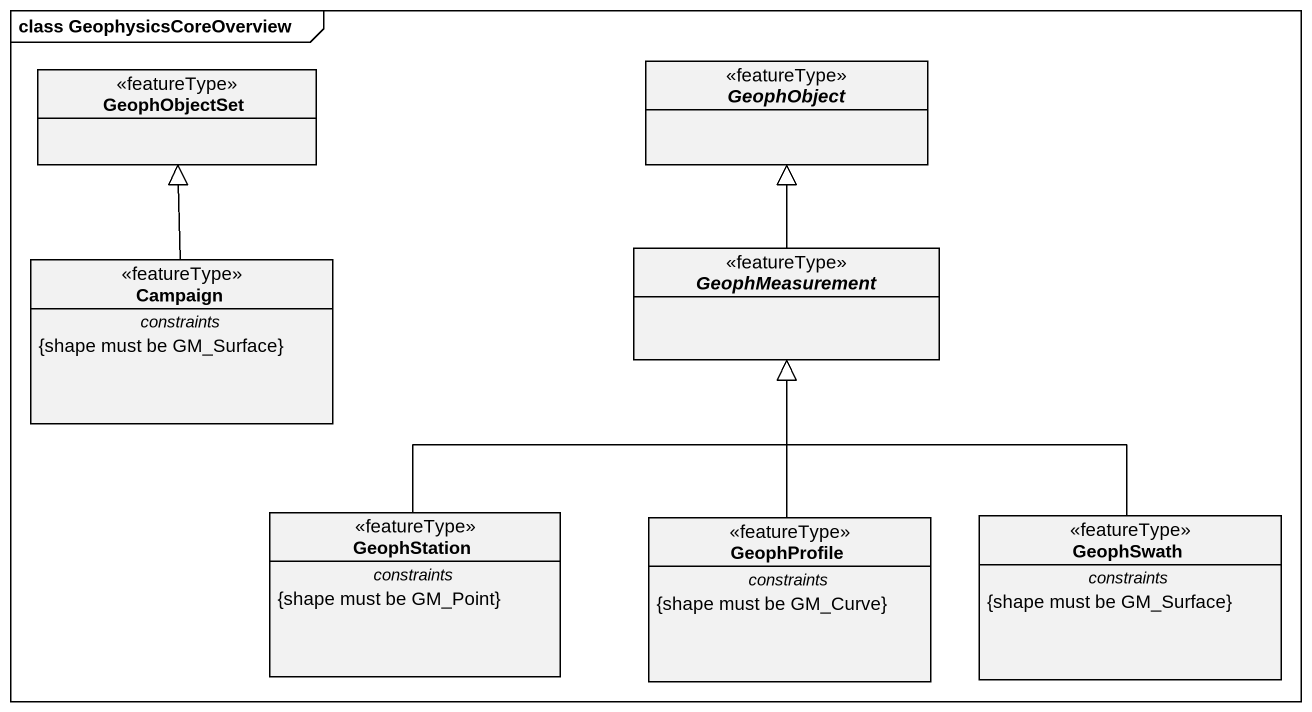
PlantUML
@startuml
mainframe class GeophysicsCoreOverview
hide circle
hide empty members
class GeophObjectSet <<featureType>>
abstract class GeophObject <<featureType>>
class Campaign <<featureType>> {
  -- constraints --
  {shape must be GM_Surface}
}
abstract class GeophMeasurement <<featureType>>
class GeophStation <<featureType>> {
  -- constraints --
  {shape must be GM_Point}
}
class GeophProfile <<featureType>> {
  -- constraints --
  {shape must be GM_Curve}
}
class GeophSwath <<featureType>> {
  -- constraints --
  {shape must be GM_Surface}
}
Campaign -up-|> GeophObjectSet
GeophMeasurement -up-|> GeophObject
GeophStation -up-|> GeophMeasurement
GeophProfile -up-|> GeophMeasurement
GeophSwath -up-|> GeophMeasurement
@enduml
